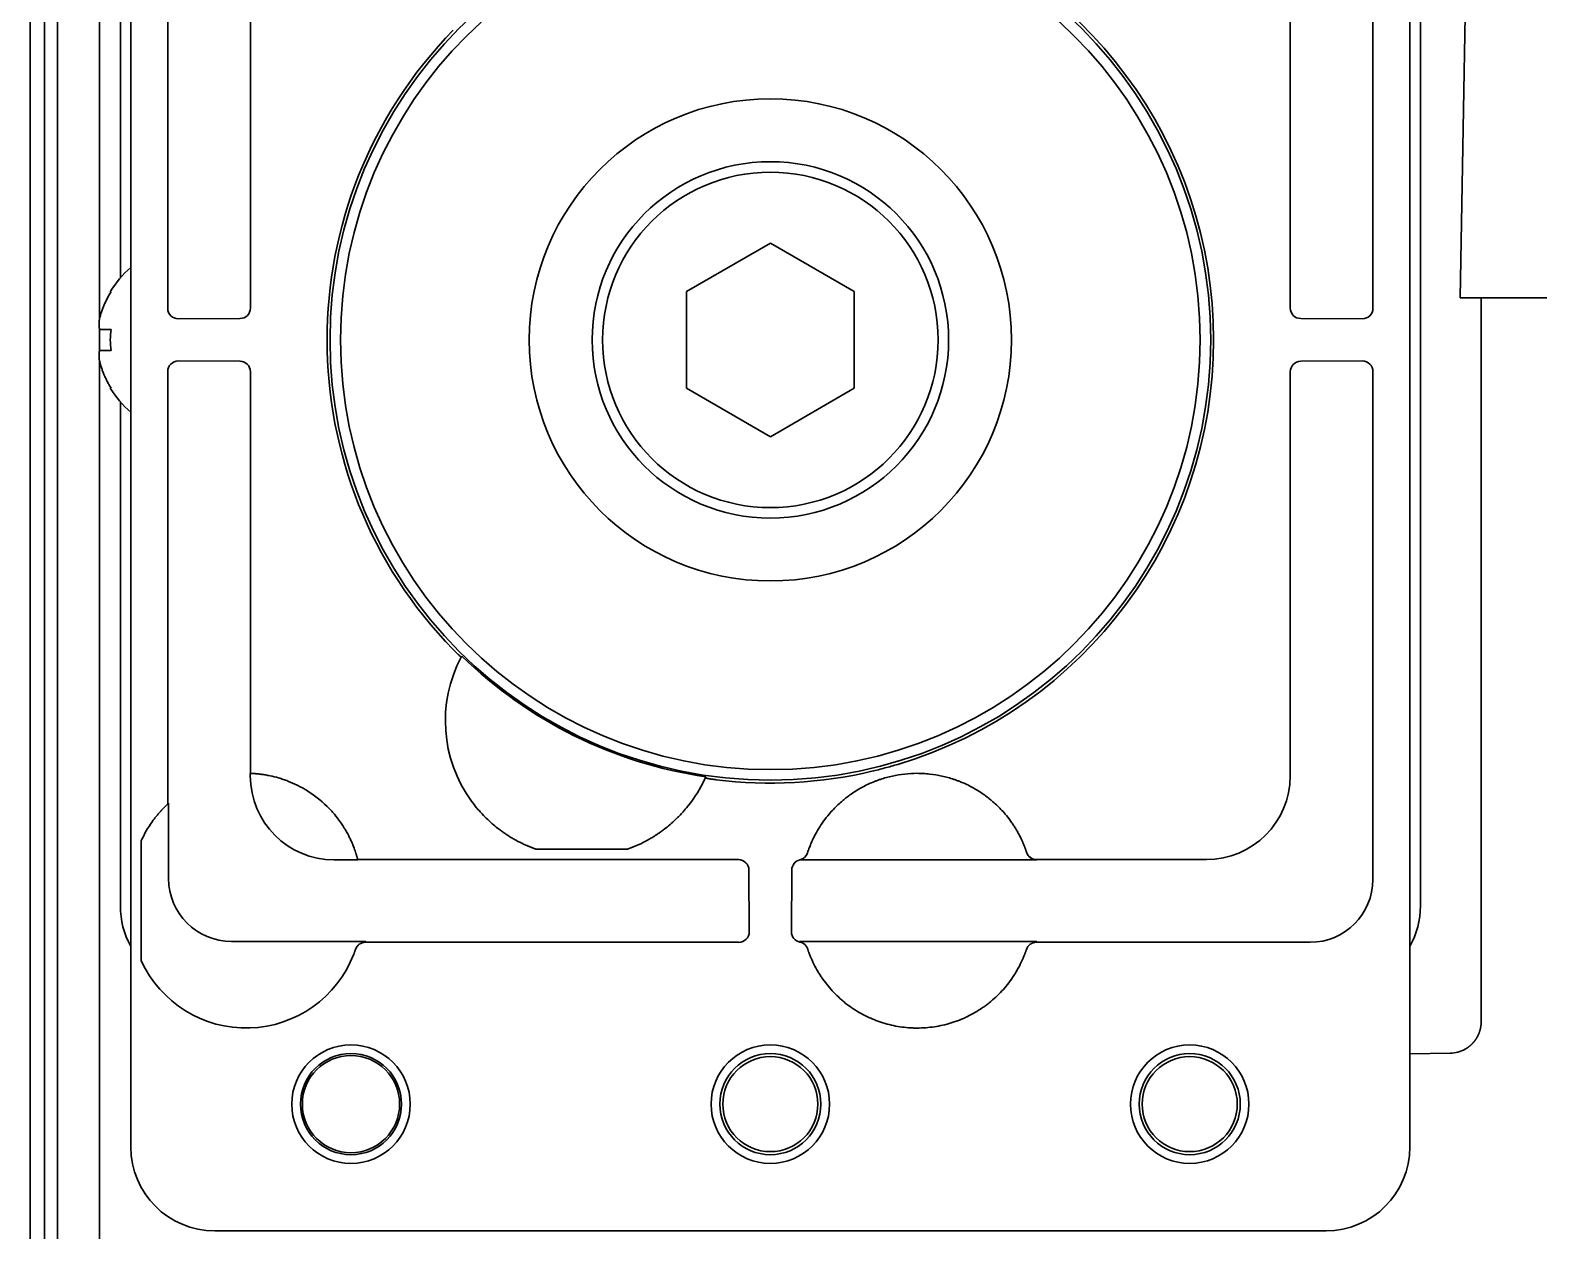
# Model space of a CAD drawing. Extents: x 6327 to 10269, y -393 to 3204.
# Drawn here: x 8426.8 to 8498.7, y 2980.2 to 3037.5 of the extents above; entities that cross this region are included whole.
import ezdxf

# ---------------------------------------------------------------- set-up
doc = ezdxf.new("R2010")
doc.units = 0
doc.header["$LTSCALE"] = 5
doc.layers.add('1', color=7, linetype='CONTINUOUS', true_color=0xffffff)

msp = doc.modelspace()

# ---------------------------------------------------------------- linework, layer by layer
at = {"layer": '1', "color": 7, "linetype": 'Continuous', "lineweight": 35}
for p, q in [((8428.073, 2432.326), (8428.073, 3067.726)), ((8426.773, 3066.926), (8426.773, 2417.526)), ((8427.462, 2420.526), (8427.462, 3063.926)), ((8431.573, 3061.227), (8431.573, 2984.226)), ((8492.573, 2984.226), (8492.573, 3061.227)), ((8430.073, 3059.504), (8430.073, 3023.731)), ((8494.973, 3024.726), (8495.427, 3050.761)), ((8431.073, 3049.727), (8431.073, 3025.678)), ((8493.073, 2995.726), (8493.073, 3049.727)), ((8490.81, 3024.232), (8490.81, 3048.464)), ((8433.336, 3044.864), (8433.336, 3024.232)), ((8486.866, 3043.52), (8486.866, 3024.247)), ((8437.28, 3024.247), (8437.28, 3043.404)), ((8458.073, 3025.036), (8462.073, 3027.345)), ((8462.073, 3027.345), (8466.073, 3025.036)), ((8430.595, 3025.026), (8430.628, 3025.026)), ((8458.073, 3020.417), (8458.073, 3025.036)), ((8466.073, 3025.036), (8466.073, 3020.417)), ((8496.973, 3024.726), (8494.973, 3024.726)), ((8739.973, 3024.726), (8496.973, 3024.726)), ((8433.836, 3023.733), (8436.783, 3023.748)), ((8487.366, 3023.748), (8490.31, 3023.733)), ((8430.073, 3023.232), (8430.073, 3022.231)), ((8495.973, 3020.548), (8495.973, 3022.818)), ((8430.073, 3021.71), (8430.073, 2527.737)), ((8433.336, 3021.22), (8433.336, 3000.588)), ((8436.783, 3021.705), (8433.836, 3021.72)), ((8437.28, 3002.049), (8437.28, 3021.205)), ((8486.866, 3021.205), (8486.866, 3001.933)), ((8490.31, 3021.72), (8487.366, 3021.705)), ((8490.81, 2996.989), (8490.81, 3021.22)), ((8430.628, 3020.426), (8430.595, 3020.426)), ((8431.073, 3019.774), (8431.073, 2995.726)), ((8462.073, 3018.107), (8458.073, 3020.417)), ((8466.073, 3020.417), (8462.073, 3018.107)), ((8495.973, 3002.743), (8495.973, 3017.816)), ((8437.271, 3002.049), (8437.28, 3002.049)), ((8437.271, 3001.923), (8437.271, 3002.049)), ((8433.375, 3000.624), (8433.336, 3000.588)), ((8433.375, 3000.624), (8433.375, 2997.028)), ((8495.973, 2998.265), (8495.973, 3000.035)), ((8432.073, 2993.108), (8432.073, 2998.844)), ((8450.883, 2998.433), (8455.263, 2998.433)), ((8474.298, 2998.271), (8474.297, 2998.272)), ((8442.399, 2997.924), (8441.27, 2997.924)), ((8442.397, 2997.933), (8442.399, 2997.924)), ((8450.288, 2997.933), (8442.397, 2997.933)), ((8450.385, 2997.933), (8450.288, 2997.933)), ((8450.882, 2997.933), (8450.385, 2997.933)), ((8455.263, 2997.933), (8450.883, 2997.933)), ((8455.263, 2997.933), (8455.761, 2997.933)), ((8455.858, 2997.933), (8455.761, 2997.933)), ((8460.552, 2997.933), (8455.858, 2997.933)), ((8461.066, 2994.489), (8461.051, 2997.436)), ((8463.094, 2997.433), (8463.079, 2994.489)), ((8474.774, 2997.924), (8463.529, 2997.924)), ((8482.866, 2997.933), (8474.771, 2997.933)), ((8495.973, 2990.2), (8495.973, 2995.064)), ((8436.375, 2994.028), (8442.774, 2994.028)), ((8442.761, 2993.989), (8460.567, 2993.989)), ((8463.599, 2994.028), (8474.774, 2994.028)), ((8474.761, 2993.989), (8487.81, 2993.989)), ((8442.286, 2993.645), (8442.282, 2993.634)), ((8442.287, 2993.649), (8442.286, 2993.647)), ((8474.287, 2993.648), (8474.291, 2993.663)), ((8492.573, 2988.667), (8494.499, 2988.7)), ((8435.572, 2980.226), (8488.573, 2980.226))]:
    msp.add_line(p, q, dxfattribs=at)
for centre, radius in [((8462.073, 3022.726), 21), ((8462.073, 3022.726), 20.5), ((8462.073, 3022.726), 11.5), ((8462.073, 3022.726), 8.5), ((8462.073, 3022.726), 8), ((8442.073, 2986.27), 2.825), ((8462.073, 2986.27), 2.825), ((8482.073, 2986.27), 2.825), ((8442.073, 2986.27), 2.411), ((8442.073, 2986.27), 2.32), ((8462.073, 2986.27), 2.411), ((8462.073, 2986.27), 2.267), ((8482.073, 2986.27), 2.411), ((8482.073, 2986.27), 2.267)]:
    msp.add_circle(centre, radius, dxfattribs=at)
for centre, radius, start, end in [((8462.073, 3022.726), 21.14, 286.69802, 73.30233), ((8462.073, 3022.726), 21.14, 135.6607, 224.3393), ((8434.693, 3022.527), 4.8, 130.542, 148.62729), ((8434.693, 3022.925), 4.8, 211.37271, 229.458), ((8453.073, 3004.552), 6.5, 152.04966, 216.05184), ((8462.073, 3022.726), 21.07, 225.69792, 261.61076), ((8453.073, 3004.552), 6.5, 323.94816, 335.25902), ((8462.073, 3022.726), 21.14, 262.96937, 283.24939), ((8437.073, 2996.552), 5.5, 45.48558, 58.47399), ((8437.073, 2996.552), 5.5, 144.66876, 155.38002), ((8437.073, 2995.4), 5.5, 204.61998, 338.89304), ((8494.473, 2990.2), 1.5, 271, 299.18746)]:
    msp.add_arc(centre, radius, start, end, dxfattribs=at)
for centre, major_axis, ratio, start_param, end_param in [((8433.836, 3024.233), (-0.448, -0.224), 0.999239, 5.819644, 7.390288), ((8436.78, 3024.247), (0.224, 0.447), 0.99981, 3.605286, 5.17593), ((8487.366, 3024.247), (-0.224, 0.447), 0.99981, 1.107255, 2.677899), ((8490.31, 3024.233), (0.448, -0.224), 0.999239, 5.176082, 6.746726), ((8433.836, 3021.22), (0.448, -0.224), 0.999239, 2.03449, 3.605134), ((8436.78, 3021.205), (0.224, -0.447), 0.99981, 1.107255, 2.677899), ((8487.366, 3021.205), (-0.224, -0.447), 0.99981, 3.605286, 5.17593), ((8490.31, 3021.22), (-0.448, -0.224), 0.999239, 2.678052, 4.248696), ((11934.696, -239.096), (3486.444, -3247.993), 0.03512, 3.150702, 3.151017), ((8441.271, 3001.924), (2.829, 2.829), 0.999695, 2.356347, 3.926839), ((3762.892, 3807.768), (4696.559, -804.417), 0.03512, 6.273761, 6.274076), ((8482.866, 3001.933), (-2.828, -2.828), 0.999924, 0.78555, 2.356042), ((8463.367, 2998.407), (0.476, -0.155), 0.999754, 5.263357, 6.293203), ((8474.771, 2998.433), (0.475, 0.156), 0.999831, 3.142574, 4.3946), ((8460.552, 2997.433), (-0.447, 0.224), 0.99981, 3.605286, 5.17593), ((8463.594, 2997.433), (0.447, 0.224), 0.99981, 1.330368, 2.677899), ((8436.376, 2997.029), (-2.122, -2.122), 0.999695, 5.497939, 7.068431), ((8487.809, 2996.99), (2.122, -2.122), 0.999543, 5.497939, 7.068431), ((8435.073, 2995.727), (-2.829, -2.829), 0.999695, 5.497939, 6.003271), ((8489.072, 2995.727), (2.829, -2.829), 0.999695, 0.279915, 0.785246), ((8442.761, 2993.489), (0.474, -0.159), 0.999831, 1.894839, 3.141593), ((8460.566, 2994.489), (0.224, -0.448), 0.999239, 5.819644, 7.390288), ((8463.579, 2994.489), (-0.224, -0.448), 0.999239, 5.176082, 6.544021), ((8463.378, 2993.51), (-0.477, -0.15), 0.999767, 3.157291, 4.205088), ((8463.599, 2994.529), (-0.224, -0.447), 0.99981, 0.22534, 0.463541), ((8474.761, 2993.489), (0.474, -0.158), 0.999831, 1.892032, 3.138921), ((8437.075, 2995.399), (-1.747, -5.214), 0.99983, 1.569957, 1.576869), ((8435.573, 2984.227), (2.829, 2.829), 0.999695, 2.356347, 3.926839), ((8488.572, 2984.227), (-2.829, 2.829), 0.999695, 2.356347, 3.926839)]:
    msp.add_ellipse(centre, major_axis=major_axis, ratio=ratio, start_param=start_param, end_param=end_param, dxfattribs=at)
for points, degree, knots in [([(8430.628, 3025.026), (8430.503, 3024.823), (8430.396, 3024.613), (8430.258, 3024.288), (8430.216, 3024.178), (8430.14, 3023.955), (8430.107, 3023.841), (8430.077, 3023.726)], 3, [0, 0, 0, 0, 0.5, 0.5, 0.75, 0.75, 1, 1, 1, 1]), ([(8495.973, 3022.818), (8495.973, 3023.185), (8495.973, 3024.403), (8495.973, 3024.562), (8495.973, 3024.726)], 2, [0, 0, 0, 0.819044, 0.819044, 1, 1, 1]), ([(8430.628, 3022.226), (8430.503, 3022.226), (8430.396, 3022.226), (8430.258, 3022.226), (8430.216, 3022.226), (8430.14, 3022.226), (8430.107, 3022.226), (8430.077, 3022.226)], 3, [0, 0, 0, 0, 0.5, 0.5, 0.75, 0.75, 1, 1, 1, 1]), ([(8446.953, 3007.951), (8446.977, 3007.927), (8447, 3007.904), (8447.035, 3007.869), (8447.046, 3007.858), (8447.069, 3007.835), (8447.08, 3007.824), (8447.114, 3007.791), (8447.135, 3007.771), (8447.166, 3007.742), (8447.176, 3007.732), (8447.19, 3007.719), (8447.195, 3007.714), (8447.204, 3007.706), (8447.209, 3007.701), (8447.231, 3007.681), (8447.247, 3007.666), (8447.265, 3007.65), (8447.268, 3007.647), (8447.275, 3007.641), (8447.278, 3007.639), (8447.288, 3007.631), (8447.293, 3007.626), (8447.308, 3007.613), (8447.316, 3007.607), (8447.325, 3007.601), (8447.327, 3007.6), (8447.33, 3007.599), (8447.331, 3007.599), (8447.331, 3007.599)], 3, [0, 0, 0, 0, 0.125, 0.125, 0.1875, 0.1875, 0.25, 0.25, 0.375, 0.375, 0.4375, 0.4375, 0.46875, 0.46875, 0.5, 0.5, 0.625, 0.625, 0.65625, 0.65625, 0.6875, 0.6875, 0.75, 0.75, 0.875, 0.875, 0.9375, 0.9375, 1, 1, 1, 1]), ([(8466.918, 3002.149), (8467.021, 3002.173), (8467.124, 3002.199), (8467.33, 3002.25), (8467.535, 3002.304), (8467.739, 3002.36), (8467.944, 3002.418), (8468.045, 3002.447), (8468.147, 3002.478)], 3, [0, 0, 0, 0, 0.25, 0.25, 0.5, 0.75, 0.75, 1, 1, 1, 1]), ([(8437.28, 3002.049), (8437.282, 3002.049), (8437.288, 3002.048), (8437.312, 3002.047), (8437.328, 3002.047), (8437.371, 3002.044), (8437.397, 3002.043), (8437.436, 3002.04), (8437.444, 3002.04), (8437.461, 3002.039), (8437.487, 3002.037), (8437.516, 3002.035), (8437.576, 3002.03), (8437.621, 3002.025), (8437.718, 3002.015), (8437.771, 3002.008), (8437.843, 3001.998), (8437.858, 3001.996), (8437.887, 3001.992), (8437.932, 3001.985), (8437.98, 3001.977), (8438.076, 3001.961), (8438.144, 3001.948), (8438.215, 3001.933)], 3, [0, 0, 0, 0, 0.125, 0.125, 0.25, 0.25, 0.375, 0.375, 0.40625, 0.40625, 0.4375, 0.5, 0.5, 0.625, 0.625, 0.75, 0.75, 0.78125, 0.78125, 0.8125, 0.875, 0.875, 1, 1, 1, 1]), ([(8438.215, 3001.933), (8438.344, 3001.905), (8438.48, 3001.871), (8438.693, 3001.809), (8438.765, 3001.786), (8438.875, 3001.749), (8438.913, 3001.736), (8438.988, 3001.709), (8439.025, 3001.695), (8439.213, 3001.622), (8439.362, 3001.556), (8439.548, 3001.464), (8439.585, 3001.446), (8439.659, 3001.407), (8439.696, 3001.387), (8439.805, 3001.327), (8439.877, 3001.284), (8439.949, 3001.241)], 3, [0, 0, 0, 0, 0.25, 0.25, 0.375, 0.375, 0.4375, 0.4375, 0.5, 0.5, 0.75, 0.75, 0.8125, 0.8125, 0.875, 0.875, 1, 1, 1, 1]), ([(8458.976, 3001.832), (8458.976, 3001.831), (8458.979, 3001.829), (8458.988, 3001.826), (8458.992, 3001.825), (8458.999, 3001.823), (8459.002, 3001.823), (8459.008, 3001.821), (8459.011, 3001.82), (8459.027, 3001.817), (8459.043, 3001.813), (8459.071, 3001.808), (8459.081, 3001.806), (8459.102, 3001.802), (8459.125, 3001.798), (8459.15, 3001.794), (8459.176, 3001.789), (8459.189, 3001.787), (8459.231, 3001.781), (8459.261, 3001.776), (8459.307, 3001.769), (8459.322, 3001.767), (8459.354, 3001.763), (8459.37, 3001.76), (8459.419, 3001.754), (8459.452, 3001.75), (8459.485, 3001.745)], 3, [0, 0, 0, 0, 0.125, 0.125, 0.1875, 0.1875, 0.21875, 0.21875, 0.25, 0.25, 0.375, 0.375, 0.4375, 0.4375, 0.5, 0.5625, 0.5625, 0.625, 0.625, 0.75, 0.75, 0.8125, 0.8125, 0.875, 0.875, 1, 1, 1, 1]), ([(8473.267, 3000.109), (8473.137, 3000.262), (8473, 3000.407), (8472.783, 3000.613), (8472.708, 3000.679), (8472.594, 3000.776), (8472.555, 3000.808), (8472.477, 3000.871), (8472.438, 3000.901), (8472.24, 3001.052), (8472.075, 3001.163), (8471.737, 3001.366), (8471.562, 3001.459), (8471.293, 3001.584), (8471.201, 3001.623), (8471.062, 3001.678), (8471.016, 3001.696), (8470.922, 3001.73), (8470.875, 3001.747), (8470.638, 3001.827), (8470.447, 3001.879), (8470.061, 3001.964), (8469.866, 3001.996), (8469.571, 3002.028), (8469.472, 3002.036), (8469.323, 3002.044), (8469.273, 3002.046), (8469.174, 3002.049), (8469.123, 3002.05), (8468.873, 3002.05), (8468.675, 3002.039), (8468.282, 3001.996), (8468.087, 3001.964), (8467.701, 3001.879), (8467.509, 3001.827), (8467.272, 3001.747), (8467.225, 3001.73), (8467.131, 3001.696), (8466.992, 3001.642), (8466.855, 3001.584), (8466.586, 3001.459), (8466.412, 3001.367), (8466.073, 3001.163), (8465.908, 3001.052), (8465.709, 3000.901), (8465.67, 3000.87), (8465.592, 3000.808), (8465.476, 3000.712), (8465.365, 3000.612), (8465.148, 3000.407), (8465.011, 3000.262), (8464.881, 3000.109)], 3, [0, 0, 0, 0, 0.0625, 0.0625, 0.09375, 0.09375, 0.109375, 0.109375, 0.125, 0.125, 0.1875, 0.1875, 0.25, 0.25, 0.28125, 0.28125, 0.296875, 0.296875, 0.3125, 0.3125, 0.375, 0.375, 0.4375, 0.4375, 0.46875, 0.46875, 0.484375, 0.484375, 0.5, 0.5, 0.5625, 0.5625, 0.625, 0.625, 0.6875, 0.6875, 0.703125, 0.703125, 0.71875, 0.75, 0.75, 0.8125, 0.8125, 0.875, 0.875, 0.890625, 0.890625, 0.90625, 0.9375, 0.9375, 1, 1, 1, 1]), ([(8432.586, 2999.733), (8432.622, 2999.784), (8432.659, 2999.834), (8432.733, 2999.932), (8432.771, 2999.98), (8432.848, 3000.074), (8432.886, 3000.12), (8432.945, 3000.187), (8432.964, 3000.209), (8433.003, 3000.252), (8433.022, 3000.273), (8433.06, 3000.314), (8433.078, 3000.333), (8433.106, 3000.362), (8433.115, 3000.371), (8433.132, 3000.39), (8433.141, 3000.399), (8433.184, 3000.442), (8433.216, 3000.473), (8433.25, 3000.507), (8433.257, 3000.513), (8433.269, 3000.525), (8433.275, 3000.531), (8433.292, 3000.547), (8433.301, 3000.556), (8433.313, 3000.567), (8433.317, 3000.57), (8433.323, 3000.576), (8433.326, 3000.579), (8433.333, 3000.585), (8433.335, 3000.587), (8433.336, 3000.588)], 3, [0, 0, 0, 0, 0.125, 0.125, 0.25, 0.25, 0.375, 0.375, 0.4375, 0.4375, 0.5, 0.5, 0.5625, 0.5625, 0.59375, 0.59375, 0.625, 0.625, 0.75, 0.75, 0.78125, 0.78125, 0.8125, 0.8125, 0.875, 0.875, 0.90625, 0.90625, 0.9375, 0.9375, 1, 1, 1, 1]), ([(8447.818, 3000.727), (8447.898, 3000.617), (8447.98, 3000.511), (8448.087, 3000.382), (8448.108, 3000.357), (8448.152, 3000.306), (8448.173, 3000.281), (8448.239, 3000.207), (8448.282, 3000.159), (8448.414, 3000.018), (8448.504, 2999.928), (8448.638, 2999.8), (8448.684, 2999.758), (8448.752, 2999.697), (8448.774, 2999.677), (8448.82, 2999.637), (8448.843, 2999.617), (8448.956, 2999.521), (8449.046, 2999.449), (8449.177, 2999.349), (8449.221, 2999.317), (8449.307, 2999.255), (8449.349, 2999.225), (8449.411, 2999.182), (8449.432, 2999.168), (8449.472, 2999.141), (8449.492, 2999.127), (8449.552, 2999.089), (8449.589, 2999.065), (8449.644, 2999.031), (8449.661, 2999.02), (8449.695, 2998.999), (8449.712, 2998.989), (8449.759, 2998.961), (8449.788, 2998.944), (8449.813, 2998.929)], 3, [0, 0, 0, 0, 0.125, 0.125, 0.15625, 0.15625, 0.1875, 0.1875, 0.25, 0.25, 0.375, 0.375, 0.4375, 0.4375, 0.46875, 0.46875, 0.5, 0.5, 0.625, 0.625, 0.6875, 0.6875, 0.75, 0.75, 0.78125, 0.78125, 0.8125, 0.8125, 0.875, 0.875, 0.90625, 0.90625, 0.9375, 0.9375, 1, 1, 1, 1]), ([(8456.333, 2998.929), (8456.358, 2998.944), (8456.387, 2998.961), (8456.45, 2998.998), (8456.484, 2999.019), (8456.538, 2999.053), (8456.557, 2999.065), (8456.595, 2999.089), (8456.614, 2999.102), (8456.673, 2999.14), (8456.713, 2999.167), (8456.796, 2999.224), (8456.838, 2999.254), (8456.925, 2999.316), (8456.969, 2999.349), (8457.101, 2999.45), (8457.191, 2999.522), (8457.37, 2999.674), (8457.46, 2999.755), (8457.595, 2999.883), (8457.64, 2999.927), (8457.708, 2999.995), (8457.73, 3000.018), (8457.775, 3000.065), (8457.798, 3000.088), (8457.842, 3000.136), (8457.864, 3000.16), (8457.909, 3000.209), (8457.974, 3000.282), (8458.039, 3000.358), (8458.166, 3000.512), (8458.248, 3000.617), (8458.328, 3000.727)], 3, [0, 0, 0, 0, 0.0625, 0.0625, 0.125, 0.125, 0.15625, 0.15625, 0.1875, 0.1875, 0.25, 0.25, 0.3125, 0.3125, 0.375, 0.375, 0.5, 0.5, 0.625, 0.625, 0.6875, 0.6875, 0.71875, 0.71875, 0.75, 0.75, 0.78125, 0.78125, 0.8125, 0.875, 0.875, 1, 1, 1, 1]), ([(8441.28, 3000.096), (8441.382, 2999.974), (8441.477, 2999.851), (8441.609, 2999.663), (8441.652, 2999.6), (8441.713, 2999.506), (8441.743, 2999.458), (8441.772, 2999.41), (8441.791, 2999.379), (8441.801, 2999.363), (8441.885, 2999.22), (8441.951, 2999.097), (8442.038, 2998.919), (8442.065, 2998.861), (8442.104, 2998.776), (8442.122, 2998.734), (8442.139, 2998.693), (8442.151, 2998.666), (8442.156, 2998.652), (8442.206, 2998.532), (8442.241, 2998.435), (8442.286, 2998.307), (8442.299, 2998.267), (8442.314, 2998.22), (8442.317, 2998.211), (8442.322, 2998.193), (8442.325, 2998.185), (8442.333, 2998.159), (8442.338, 2998.143), (8442.352, 2998.097), (8442.367, 2998.043), (8442.378, 2998.003), (8442.385, 2997.979), (8442.387, 2997.972), (8442.39, 2997.959), (8442.391, 2997.953), (8442.395, 2997.94), (8442.396, 2997.935), (8442.397, 2997.933)], 3, [0, 0, 0, 0, 0.125, 0.125, 0.1875, 0.1875, 0.21875, 0.234375, 0.234375, 0.25, 0.25, 0.375, 0.375, 0.4375, 0.4375, 0.46875, 0.484375, 0.484375, 0.5, 0.5, 0.625, 0.625, 0.6875, 0.6875, 0.703125, 0.703125, 0.71875, 0.71875, 0.75, 0.75, 0.8125, 0.875, 0.875, 0.90625, 0.90625, 0.9375, 0.9375, 1, 1, 1, 1]), ([(8464.881, 3000.109), (8464.784, 2999.995), (8464.694, 2999.879), (8464.566, 2999.702), (8464.525, 2999.643), (8464.476, 2999.568), (8464.466, 2999.553), (8464.446, 2999.523), (8464.437, 2999.508), (8464.408, 2999.463), (8464.39, 2999.433), (8464.3, 2999.286), (8464.237, 2999.172), (8464.167, 2999.036), (8464.153, 2999.009), (8464.127, 2998.955), (8464.114, 2998.929), (8464.078, 2998.852), (8464.055, 2998.803), (8464.035, 2998.757)], 3, [0, 0, 0, 0, 0.25, 0.25, 0.375, 0.375, 0.40625, 0.40625, 0.4375, 0.4375, 0.5, 0.5, 0.75, 0.75, 0.8125, 0.8125, 0.875, 0.875, 1, 1, 1, 1]), ([(8474.296, 2998.276), (8474.295, 2998.278), (8474.293, 2998.286), (8474.282, 2998.317), (8474.271, 2998.349), (8474.263, 2998.374), (8474.261, 2998.379), (8474.257, 2998.389), (8474.255, 2998.395), (8474.249, 2998.412), (8474.245, 2998.424), (8474.231, 2998.461), (8474.21, 2998.517), (8474.184, 2998.584), (8474.162, 2998.638), (8474.155, 2998.656), (8474.138, 2998.695), (8474.13, 2998.715), (8474.103, 2998.777), (8474.084, 2998.82), (8474.022, 2998.954), (8473.974, 2999.05), (8473.905, 2999.179), (8473.891, 2999.205), (8473.862, 2999.257), (8473.847, 2999.283), (8473.801, 2999.362), (8473.769, 2999.415), (8473.702, 2999.523), (8473.667, 2999.577), (8473.612, 2999.658), (8473.593, 2999.685), (8473.555, 2999.74), (8473.535, 2999.767), (8473.437, 2999.901), (8473.354, 3000.006), (8473.267, 3000.109)], 3, [0, 0, 0, 0, 0.0625, 0.125, 0.1875, 0.1875, 0.203125, 0.203125, 0.21875, 0.21875, 0.25, 0.25, 0.3125, 0.375, 0.375, 0.40625, 0.40625, 0.4375, 0.4375, 0.5, 0.5, 0.625, 0.625, 0.65625, 0.65625, 0.6875, 0.6875, 0.75, 0.75, 0.8125, 0.8125, 0.84375, 0.84375, 0.875, 0.875, 1, 1, 1, 1]), ([(8464.035, 2998.757), (8464.001, 2998.68), (8463.972, 2998.61), (8463.936, 2998.517), (8463.925, 2998.488), (8463.91, 2998.448), (8463.905, 2998.435), (8463.897, 2998.411), (8463.892, 2998.399), (8463.873, 2998.344), (8463.861, 2998.31), (8463.85, 2998.276), (8463.847, 2998.268), (8463.844, 2998.259), (8463.843, 2998.256), (8463.842, 2998.253), (8463.842, 2998.252), (8463.842, 2998.252)], 3, [0, 0, 0, 0, 0.25, 0.25, 0.375, 0.375, 0.4375, 0.4375, 0.5, 0.5, 0.75, 0.75, 0.875, 0.875, 0.9375, 0.9375, 1, 1, 1, 1]), ([(8474.774, 2997.924), (8474.747, 2997.924), (8474.695, 2997.928), (8474.645, 2997.94), (8474.607, 2997.952), (8474.595, 2997.957), (8474.571, 2997.967), (8474.559, 2997.972), (8474.524, 2997.99), (8474.502, 2998.003), (8474.47, 2998.026), (8474.46, 2998.034), (8474.44, 2998.051), (8474.43, 2998.06), (8474.402, 2998.088), (8474.386, 2998.107), (8474.355, 2998.15), (8474.341, 2998.172), (8474.317, 2998.219), (8474.307, 2998.243), (8474.299, 2998.268)], 3, [0, 0, 0, 0, 0.125, 0.25, 0.25, 0.3125, 0.3125, 0.375, 0.375, 0.5, 0.5, 0.5625, 0.5625, 0.625, 0.625, 0.75, 0.75, 0.875, 0.875, 1, 1, 1, 1]), ([(8495.973, 2995.064), (8495.973, 2995.903), (8495.973, 2996.637), (8495.973, 2996.986), (8495.973, 2997.269), (8495.973, 2997.482), (8495.973, 2997.652), (8495.973, 2998.072), (8495.973, 2998.265)], 2, [0, 0, 0, 0.5, 0.5, 0.7, 0.7, 0.82, 0.82, 1, 1, 1]), ([(8474.771, 2997.933), (8474.771, 2997.932), (8474.772, 2997.93), (8474.773, 2997.927), (8474.773, 2997.925), (8474.774, 2997.924)], 3, [0, 0, 0, 0, 0.499999, 0.499999, 1, 1, 1, 1]), ([(8442.204, 2993.419), (8442.207, 2993.427), (8442.21, 2993.434), (8442.215, 2993.449), (8442.218, 2993.457), (8442.226, 2993.478), (8442.232, 2993.493), (8442.242, 2993.52), (8442.247, 2993.534), (8442.253, 2993.552), (8442.255, 2993.558), (8442.26, 2993.57), (8442.261, 2993.575), (8442.267, 2993.591), (8442.27, 2993.601), (8442.276, 2993.617), (8442.278, 2993.624), (8442.282, 2993.636), (8442.284, 2993.64), (8442.285, 2993.645), (8442.286, 2993.646), (8442.286, 2993.648), (8442.287, 2993.648), (8442.287, 2993.648)], 3, [0, 0, 0, 0, 0.0625, 0.0625, 0.125, 0.125, 0.25, 0.25, 0.375, 0.375, 0.4375, 0.4375, 0.5, 0.5, 0.625, 0.625, 0.75, 0.75, 0.875, 0.875, 0.9375, 0.9375, 1, 1, 1, 1]), ([(8463.852, 2993.667), (8463.853, 2993.667), (8463.853, 2993.665), (8463.855, 2993.659), (8463.856, 2993.657), (8463.857, 2993.652), (8463.858, 2993.649), (8463.862, 2993.64), (8463.864, 2993.632), (8463.869, 2993.618), (8463.871, 2993.613), (8463.874, 2993.603), (8463.876, 2993.597), (8463.882, 2993.58), (8463.886, 2993.568), (8463.896, 2993.542), (8463.901, 2993.528), (8463.908, 2993.506), (8463.911, 2993.499), (8463.917, 2993.484), (8463.919, 2993.477), (8463.928, 2993.454), (8463.934, 2993.439), (8463.94, 2993.423)], 3, [0, 0, 0, 0, 0.125, 0.125, 0.1875, 0.1875, 0.25, 0.25, 0.375, 0.375, 0.4375, 0.4375, 0.5, 0.5, 0.625, 0.625, 0.75, 0.75, 0.8125, 0.8125, 0.875, 0.875, 1, 1, 1, 1]), ([(8463.94, 2993.423), (8464.04, 2993.164), (8464.158, 2992.914), (8464.313, 2992.643), (8464.33, 2992.613), (8464.366, 2992.553), (8464.384, 2992.523), (8464.439, 2992.435), (8464.477, 2992.377), (8464.593, 2992.205), (8464.674, 2992.094), (8464.929, 2991.771), (8465.115, 2991.569), (8465.367, 2991.334), (8465.444, 2991.265), (8465.523, 2991.198), (8465.576, 2991.153), (8465.603, 2991.131), (8465.738, 2991.023), (8465.849, 2990.94), (8466.19, 2990.707), (8466.427, 2990.569), (8466.797, 2990.39), (8466.923, 2990.334), (8467.084, 2990.271), (8467.117, 2990.258), (8467.182, 2990.234), (8467.214, 2990.222), (8467.313, 2990.188), (8467.378, 2990.166), (8467.708, 2990.064), (8467.976, 2990.002), (8468.382, 2989.941), (8468.519, 2989.925), (8468.725, 2989.909), (8468.828, 2989.904), (8468.932, 2989.901), (8469.001, 2989.899), (8469.036, 2989.899), (8469.348, 2989.899), (8469.623, 2989.92), (8470.165, 2990.001), (8470.433, 2990.062), (8470.73, 2990.154), (8470.763, 2990.165), (8470.829, 2990.187), (8470.862, 2990.198), (8470.96, 2990.232), (8471.025, 2990.257), (8471.218, 2990.332), (8471.344, 2990.388), (8471.714, 2990.567), (8471.951, 2990.704), (8472.236, 2990.899), (8472.32, 2990.959), (8472.403, 2991.022), (8472.458, 2991.064), (8472.485, 2991.085), (8472.621, 2991.194), (8472.725, 2991.284), (8473.027, 2991.566), (8473.212, 2991.767), (8473.468, 2992.09), (8473.55, 2992.201), (8473.647, 2992.345), (8473.666, 2992.374), (8473.704, 2992.432), (8473.723, 2992.461), (8473.778, 2992.55), (8473.813, 2992.609), (8473.985, 2992.91), (8474.104, 2993.16), (8474.204, 2993.419)], 3, [0, 0, 0, 0, 0.0625, 0.0625, 0.070313, 0.070313, 0.078125, 0.078125, 0.09375, 0.09375, 0.125, 0.125, 0.1875, 0.1875, 0.203125, 0.210937, 0.210937, 0.21875, 0.21875, 0.25, 0.25, 0.3125, 0.3125, 0.34375, 0.34375, 0.351562, 0.351562, 0.359375, 0.359375, 0.375, 0.375, 0.4375, 0.4375, 0.46875, 0.46875, 0.484375, 0.492187, 0.492187, 0.5, 0.5, 0.5625, 0.5625, 0.625, 0.625, 0.632812, 0.632812, 0.640625, 0.640625, 0.65625, 0.65625, 0.6875, 0.6875, 0.75, 0.75, 0.765625, 0.773438, 0.773438, 0.78125, 0.78125, 0.8125, 0.8125, 0.875, 0.875, 0.90625, 0.90625, 0.914063, 0.914063, 0.921875, 0.921875, 0.9375, 0.9375, 1, 1, 1, 1]), ([(8474.204, 2993.419), (8474.21, 2993.434), (8474.215, 2993.449), (8474.224, 2993.471), (8474.226, 2993.478), (8474.232, 2993.492), (8474.234, 2993.5), (8474.242, 2993.52), (8474.247, 2993.533), (8474.253, 2993.552), (8474.255, 2993.558), (8474.26, 2993.57), (8474.262, 2993.575), (8474.267, 2993.591), (8474.27, 2993.6), (8474.276, 2993.617), (8474.278, 2993.624), (8474.281, 2993.633), (8474.282, 2993.635), (8474.284, 2993.64), (8474.284, 2993.642), (8474.286, 2993.646), (8474.286, 2993.648), (8474.287, 2993.648)], 3, [0, 0, 0, 0, 0.125, 0.125, 0.1875, 0.1875, 0.25, 0.25, 0.375, 0.375, 0.4375, 0.4375, 0.5, 0.5, 0.625, 0.625, 0.75, 0.75, 0.8125, 0.8125, 0.875, 0.875, 1, 1, 1, 1]), ([(8495.204, 2988.891), (8495.21, 2988.894), (8495.22, 2988.9), (8495.236, 2988.909), (8495.252, 2988.918), (8495.267, 2988.928), (8495.283, 2988.937), (8495.298, 2988.947), (8495.313, 2988.957), (8495.328, 2988.968), (8495.343, 2988.978), (8495.357, 2988.988), (8495.372, 2988.999), (8495.386, 2989.01), (8495.4, 2989.021), (8495.414, 2989.032), (8495.428, 2989.043), (8495.441, 2989.055), (8495.455, 2989.066), (8495.468, 2989.078), (8495.481, 2989.09), (8495.494, 2989.102), (8495.507, 2989.114), (8495.52, 2989.126), (8495.532, 2989.138), (8495.545, 2989.151), (8495.557, 2989.163), (8495.569, 2989.176), (8495.58, 2989.189), (8495.592, 2989.201), (8495.603, 2989.214), (8495.615, 2989.227), (8495.626, 2989.241), (8495.637, 2989.254), (8495.648, 2989.267), (8495.658, 2989.281), (8495.668, 2989.294), (8495.679, 2989.308), (8495.689, 2989.322), (8495.699, 2989.335), (8495.708, 2989.349), (8495.718, 2989.363), (8495.727, 2989.377), (8495.736, 2989.391), (8495.745, 2989.406), (8495.754, 2989.42), (8495.763, 2989.434), (8495.771, 2989.449), (8495.779, 2989.463), (8495.787, 2989.478), (8495.795, 2989.492), (8495.803, 2989.507), (8495.811, 2989.521), (8495.818, 2989.536), (8495.825, 2989.551), (8495.832, 2989.566), (8495.839, 2989.581), (8495.846, 2989.595), (8495.852, 2989.61), (8495.858, 2989.625), (8495.865, 2989.64), (8495.87, 2989.655), (8495.876, 2989.67), (8495.882, 2989.685), (8495.887, 2989.701), (8495.893, 2989.716), (8495.898, 2989.731), (8495.903, 2989.746), (8495.907, 2989.761), (8495.912, 2989.776), (8495.916, 2989.792), (8495.92, 2989.807), (8495.924, 2989.822), (8495.928, 2989.837), (8495.932, 2989.853), (8495.936, 2989.868), (8495.939, 2989.883), (8495.942, 2989.898), (8495.945, 2989.914), (8495.948, 2989.929), (8495.951, 2989.944), (8495.953, 2989.959), (8495.956, 2989.974), (8495.958, 2989.99), (8495.96, 2990.005), (8495.962, 2990.02), (8495.964, 2990.035), (8495.965, 2990.05), (8495.967, 2990.065), (8495.968, 2990.08), (8495.969, 2990.096), (8495.97, 2990.111), (8495.971, 2990.126), (8495.972, 2990.141), (8495.972, 2990.156), (8495.973, 2990.17), (8495.973, 2990.185), (8495.973, 2990.195), (8495.973, 2990.2)], 3, [0, 0, 0, 0, 0.011513, 0.023002, 0.034469, 0.045912, 0.057332, 0.068729, 0.080103, 0.091454, 0.102782, 0.114086, 0.125368, 0.136626, 0.147861, 0.159074, 0.170263, 0.181429, 0.192571, 0.203691, 0.214788, 0.225861, 0.236912, 0.247939, 0.258944, 0.269925, 0.280883, 0.291818, 0.30273, 0.313619, 0.324484, 0.335327, 0.346147, 0.356943, 0.367717, 0.378467, 0.389194, 0.399898, 0.41058, 0.421238, 0.431873, 0.442485, 0.453074, 0.463639, 0.474182, 0.484702, 0.495198, 0.505672, 0.516123, 0.52655, 0.536955, 0.547336, 0.557694, 0.56803, 0.578342, 0.588631, 0.598897, 0.60914, 0.61936, 0.629558, 0.639732, 0.649883, 0.660011, 0.670116, 0.680198, 0.690256, 0.700292, 0.710305, 0.720295, 0.730262, 0.740206, 0.750127, 0.760025, 0.769899, 0.779751, 0.78958, 0.799386, 0.809169, 0.818929, 0.828665, 0.838379, 0.84807, 0.857738, 0.867383, 0.877005, 0.886604, 0.89618, 0.905733, 0.915263, 0.92477, 0.934254, 0.943715, 0.953153, 0.962569, 0.971961, 0.98133, 0.990677, 1, 1, 1, 1])]:
    msp.add_open_spline(points, degree=degree, knots=knots, dxfattribs=at)
for points, degree in [([(8430.077, 3023.726), (8430.074, 3023.702), (8430.069, 3023.655), (8430.064, 3023.584), (8430.061, 3023.512), (8430.061, 3023.441), (8430.064, 3023.369), (8430.069, 3023.298), (8430.074, 3023.25), (8430.077, 3023.226)], 3), ([(8430.077, 3023.226), (8430.091, 3023.226), (8430.121, 3023.226), (8430.171, 3023.226), (8430.228, 3023.226), (8430.289, 3023.226), (8430.355, 3023.226), (8430.43, 3023.226), (8430.517, 3023.226), (8430.589, 3023.226), (8430.628, 3023.226)], 3), ([(8430.628, 3023.226), (8430.606, 3023.059), (8430.584, 3022.726), (8430.606, 3022.393), (8430.628, 3022.226)], 3), ([(8430.077, 3022.226), (8430.074, 3022.2), (8430.068, 3022.149), (8430.063, 3022.075), (8430.061, 3022.003), (8430.061, 3021.933), (8430.064, 3021.864), (8430.069, 3021.795), (8430.074, 3021.749), (8430.077, 3021.726)], 3), ([(8430.077, 3021.726), (8430.091, 3021.672), (8430.121, 3021.564), (8430.171, 3021.402), (8430.228, 3021.243), (8430.289, 3021.088), (8430.355, 3020.936), (8430.43, 3020.78), (8430.517, 3020.613), (8430.589, 3020.49), (8430.628, 3020.426)], 3), ([(8495.973, 3017.816), (8495.973, 3020.547)], 1), ([(8495.973, 3000.035), (8495.973, 3002.743)], 1), ([(8440.929, 3000.474), (8441.053, 3000.352), (8441.17, 3000.226), (8441.28, 3000.096)], 3), ([(8449.813, 2998.929), (8449.899, 2998.879), (8450.101, 2998.759), (8450.459, 2998.601)], 3), ([(8455.687, 2998.601), (8456.037, 2998.755), (8456.245, 2998.878), (8456.333, 2998.929)], 3), ([(8450.459, 2998.601), (8450.883, 2998.433)], 1), ([(8455.263, 2998.433), (8455.687, 2998.601)], 1), ([(8463.842, 2998.252), (8463.841, 2998.249), (8463.84, 2998.245), (8463.839, 2998.242)], 3), ([(8474.298, 2998.271), (8474.299, 2998.268)], 1), ([(8450.385, 2997.933), (8450.353, 2997.933), (8450.32, 2997.933), (8450.288, 2997.933)], 3), ([(8455.761, 2997.933), (8455.793, 2997.933), (8455.825, 2997.933), (8455.858, 2997.933)], 3), ([(8463.965, 2993.359), (8463.94, 2993.423)], 1), ([(8474.299, 2993.686), (8474.291, 2993.663)], 1)]:
    msp.add_open_spline(points, degree=degree, dxfattribs=at)

doc.saveas('drawing.dxf')
